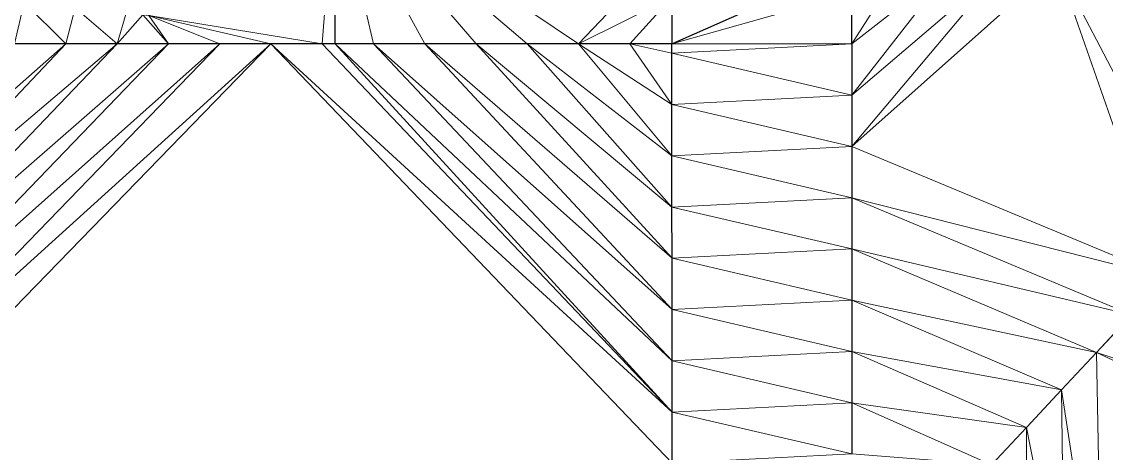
# Model space of a CAD drawing. Header units: metres. Extents: x 246428 to 246884, y 7418966 to 7419490.
# Drawn here: x 246726.88 to 246748.03, y 7419355.31 to 7419363.73 of the extents above; entities that cross this region are included whole.
import ezdxf

# ---------------------------------------------------------------- set-up
doc = ezdxf.new("R2010")
doc.units = ezdxf.units.M
doc.linetypes.add('blank name', pattern=[0])
doc.linetypes.add('HIDDEN', pattern=[9.525, 6.35, -3.175])
doc.layers.add('_12D_UNMAPPED', color=7, linetype='Continuous')
doc.layers.add('GRADELINES', color=250, linetype='HIDDEN', lineweight=25)

msp = doc.modelspace()

# ---------------------------------------------------------------- linework, layer by layer
at = {"layer": '_12D_UNMAPPED', "color": 3, "linetype": 'blank name', "lineweight": 0}
for points in [[(246732.987, 7419366.488, 35.638), (246732.739, 7419363.293, 35.67), (246729.357, 7419363.848, 35.663)], [(246732.991, 7419363.293, 35.67), (246732.739, 7419363.293, 35.67), (246732.987, 7419366.488, 35.638)], [(246732.991, 7419366.49, 35.638), (246732.991, 7419363.293, 35.67), (246732.987, 7419366.488, 35.638)], [(246739.555, 7419365.205, 35.651), (246737.739, 7419363.293, 35.67), (246732.991, 7419366.49, 35.638)], [(246732.991, 7419366.49, 35.638), (246733.739, 7419363.293, 35.67), (246732.991, 7419363.293, 35.67)], [(246734.739, 7419363.293, 35.67), (246733.739, 7419363.293, 35.67), (246732.991, 7419366.49, 35.638)], [(246737.739, 7419363.293, 35.67), (246736.739, 7419363.293, 35.67), (246732.991, 7419366.49, 35.638)], [(246736.739, 7419363.293, 35.67), (246735.739, 7419363.293, 35.67), (246732.991, 7419366.49, 35.638)], [(246735.739, 7419363.293, 35.67), (246734.739, 7419363.293, 35.67), (246732.991, 7419366.49, 35.638)], [(246732.991, 7419366.49, 35.638), (246733.739, 7419363.293, 35.67), (246732.991, 7419366.49, 35.638)], [(246737.739, 7419363.293, 35.67), (246739.555, 7419365.205, 35.651), (246739.556, 7419364.205, 35.661)], [(246739.557, 7419363.293, 35.67), (246739.556, 7419364.205, 35.661), (246743.066, 7419364.852, 35.6)], [(246743.066, 7419364.293, 35.6), (246739.557, 7419363.293, 35.67), (246743.066, 7419364.852, 35.6)], [(246749.206, 7419358.736, 35.484), (246743.066, 7419361.293, 35.6), (246747.066, 7419364.856, 35.521)], [(246743.066, 7419361.293, 35.6), (246746.066, 7419364.855, 35.541), (246747.066, 7419364.856, 35.521)], [(246743.066, 7419362.293, 35.6), (246745.066, 7419364.854, 35.561), (246746.066, 7419364.855, 35.541)], [(246743.066, 7419361.293, 35.6), (246743.066, 7419362.293, 35.6), (246746.066, 7419364.855, 35.541)], [(246743.066, 7419362.293, 35.6), (246743.066, 7419363.293, 35.6), (246745.066, 7419364.854, 35.561)], [(246743.066, 7419363.293, 35.6), (246744.066, 7419364.853, 35.58), (246745.066, 7419364.854, 35.561)], [(246743.066, 7419363.293, 35.6), (246743.066, 7419364.293, 35.6), (246744.066, 7419364.853, 35.58)], [(246747.066, 7419364.856, 35.521), (246748.066, 7419364.858, 35.501), (246749.888, 7419359.467, 35.471)], [(246749.206, 7419358.736, 35.484), (246747.066, 7419364.856, 35.521), (246749.888, 7419359.467, 35.471)], [(246725.931, 7419364.202, 35.574), (246726.925, 7419364.099, 35.6), (246726.739, 7419363.293, 35.67)], [(246738.739, 7419363.293, 35.67), (246737.739, 7419363.293, 35.67), (246739.556, 7419364.205, 35.661)], [(246739.557, 7419363.293, 35.67), (246738.739, 7419363.293, 35.67), (246739.556, 7419364.205, 35.661)], [(246743.066, 7419363.293, 35.6), (246739.557, 7419363.293, 35.67), (246743.066, 7419364.293, 35.6)], [(246726.739, 7419363.293, 35.67), (246726.925, 7419364.099, 35.6), (246727.739, 7419363.293, 35.67)], [(246726.925, 7419364.099, 35.6), (246727.92, 7419363.997, 35.626), (246727.739, 7419363.293, 35.67)], [(246727.92, 7419363.997, 35.626), (246728.739, 7419363.293, 35.67), (246727.739, 7419363.293, 35.67)], [(246727.92, 7419363.997, 35.626), (246728.915, 7419363.894, 35.652), (246728.739, 7419363.293, 35.67)], [(246728.915, 7419363.894, 35.652), (246729.242, 7419363.86, 35.66), (246728.739, 7419363.293, 35.67)], [(246729.242, 7419363.86, 35.66), (246729.739, 7419363.293, 35.67), (246728.739, 7419363.293, 35.67)], [(246729.739, 7419363.293, 35.67), (246729.242, 7419363.86, 35.66), (246729.357, 7419363.848, 35.663)], [(246732.739, 7419363.293, 35.67), (246731.739, 7419363.293, 35.67), (246729.357, 7419363.848, 35.663)], [(246731.739, 7419363.293, 35.67), (246730.739, 7419363.293, 35.67), (246729.357, 7419363.848, 35.663)], [(246730.739, 7419363.293, 35.67), (246729.739, 7419363.293, 35.67), (246729.357, 7419363.848, 35.663)], [(246731.739, 7419363.293, 35.67), (246723.667, 7419355.992, 35.67), (246730.739, 7419363.293, 35.67)], [(246728.739, 7419363.293, 35.67), (246723.667, 7419358.992, 35.67), (246727.739, 7419363.293, 35.67)], [(246723.667, 7419356.992, 35.67), (246723.667, 7419357.992, 35.67), (246729.739, 7419363.293, 35.67)], [(246729.739, 7419363.293, 35.67), (246723.667, 7419357.992, 35.67), (246728.739, 7419363.293, 35.67)], [(246739.566, 7419355.111, 35.67), (246723.667, 7419354.992, 35.67), (246731.739, 7419363.293, 35.67)], [(246723.667, 7419354.992, 35.67), (246723.667, 7419355.992, 35.67), (246731.739, 7419363.293, 35.67)], [(246723.667, 7419355.992, 35.67), (246723.667, 7419356.992, 35.67), (246730.739, 7419363.293, 35.67)], [(246730.739, 7419363.293, 35.67), (246723.667, 7419356.992, 35.67), (246729.739, 7419363.293, 35.67)], [(246723.667, 7419357.992, 35.67), (246723.667, 7419358.992, 35.67), (246728.739, 7419363.293, 35.67)], [(246723.667, 7419358.992, 35.67), (246723.667, 7419359.703, 35.67), (246727.739, 7419363.293, 35.67)], [(246723.667, 7419359.703, 35.67), (246726.739, 7419363.293, 35.67), (246727.739, 7419363.293, 35.67)], [(246739.565, 7419356.111, 35.67), (246739.566, 7419355.111, 35.67), (246731.739, 7419363.293, 35.67)], [(246732.739, 7419363.293, 35.67), (246739.565, 7419356.111, 35.67), (246731.739, 7419363.293, 35.67)], [(246739.565, 7419356.111, 35.67), (246732.739, 7419363.293, 35.67), (246732.991, 7419363.293, 35.67)], [(246733.739, 7419363.293, 35.67), (246739.564, 7419357.111, 35.67), (246732.991, 7419363.293, 35.67)], [(246739.564, 7419357.111, 35.67), (246739.565, 7419356.111, 35.67), (246732.991, 7419363.293, 35.67)], [(246739.563, 7419358.111, 35.67), (246739.564, 7419357.111, 35.67), (246733.739, 7419363.293, 35.67)], [(246734.739, 7419363.293, 35.67), (246739.563, 7419358.111, 35.67), (246733.739, 7419363.293, 35.67)], [(246735.739, 7419363.293, 35.67), (246739.562, 7419359.111, 35.67), (246734.739, 7419363.293, 35.67)], [(246739.562, 7419359.111, 35.67), (246739.563, 7419358.111, 35.67), (246734.739, 7419363.293, 35.67)], [(246736.739, 7419363.293, 35.67), (246739.561, 7419360.111, 35.67), (246735.739, 7419363.293, 35.67)], [(246739.561, 7419360.111, 35.67), (246739.562, 7419359.111, 35.67), (246735.739, 7419363.293, 35.67)], [(246737.739, 7419363.293, 35.67), (246739.56, 7419361.111, 35.67), (246736.739, 7419363.293, 35.67)], [(246739.56, 7419361.111, 35.67), (246739.561, 7419360.111, 35.67), (246736.739, 7419363.293, 35.67)], [(246738.739, 7419363.293, 35.67), (246739.559, 7419362.111, 35.67), (246737.739, 7419363.293, 35.67)], [(246739.559, 7419362.111, 35.67), (246739.56, 7419361.111, 35.67), (246737.739, 7419363.293, 35.67)], [(246739.557, 7419363.111, 35.67), (246739.559, 7419362.111, 35.67), (246738.739, 7419363.293, 35.67)], [(246739.557, 7419363.293, 35.67), (246739.557, 7419363.111, 35.67), (246738.739, 7419363.293, 35.67)], [(246739.557, 7419363.111, 35.67), (246743.066, 7419363.293, 35.6), (246743.066, 7419362.293, 35.6)], [(246739.557, 7419363.111, 35.67), (246739.557, 7419363.293, 35.67), (246743.066, 7419363.293, 35.6)], [(246739.559, 7419362.111, 35.67), (246739.557, 7419363.111, 35.67), (246743.066, 7419362.293, 35.6)], [(246739.559, 7419362.111, 35.67), (246743.066, 7419362.293, 35.6), (246743.066, 7419361.293, 35.6)], [(246739.56, 7419361.111, 35.67), (246739.559, 7419362.111, 35.67), (246743.066, 7419361.293, 35.6)], [(246739.56, 7419361.111, 35.67), (246743.066, 7419361.293, 35.6), (246743.066, 7419360.293, 35.6)], [(246743.066, 7419361.293, 35.6), (246749.206, 7419358.736, 35.484), (246743.066, 7419360.293, 35.6)], [(246739.561, 7419360.111, 35.67), (246739.56, 7419361.111, 35.67), (246743.066, 7419360.293, 35.6)], [(246739.561, 7419360.111, 35.67), (246743.066, 7419360.293, 35.6), (246743.066, 7419359.293, 35.6)], [(246749.206, 7419358.736, 35.484), (246748.523, 7419358.005, 35.497), (246743.066, 7419360.293, 35.6)], [(246743.066, 7419360.293, 35.6), (246748.523, 7419358.005, 35.497), (246743.066, 7419359.293, 35.6)], [(246739.562, 7419359.111, 35.67), (246739.561, 7419360.111, 35.67), (246743.066, 7419359.293, 35.6)], [(246743.066, 7419358.293, 35.6), (246739.562, 7419359.111, 35.67), (246743.066, 7419359.293, 35.6)], [(246743.066, 7419358.293, 35.6), (246739.563, 7419358.111, 35.67), (246739.562, 7419359.111, 35.67)], [(246748.523, 7419358.005, 35.497), (246747.841, 7419357.274, 35.511), (246743.066, 7419359.293, 35.6)], [(246747.841, 7419357.274, 35.511), (246743.066, 7419358.293, 35.6), (246743.066, 7419359.293, 35.6)], [(246739.563, 7419358.111, 35.67), (246743.066, 7419358.293, 35.6), (246743.066, 7419357.293, 35.6)], [(246747.159, 7419356.542, 35.524), (246743.066, 7419358.293, 35.6), (246747.841, 7419357.274, 35.511)], [(246743.066, 7419357.293, 35.6), (246743.066, 7419358.293, 35.6), (246747.159, 7419356.542, 35.524)], [(246739.564, 7419357.111, 35.67), (246739.563, 7419358.111, 35.67), (246743.066, 7419357.293, 35.6)], [(246754.775, 7419355.014, 35.57), (246747.841, 7419357.274, 35.511), (246748.523, 7419358.005, 35.497)], [(246739.564, 7419357.111, 35.67), (246743.066, 7419357.293, 35.6), (246743.066, 7419356.293, 35.6)], [(246743.066, 7419356.293, 35.6), (246743.066, 7419357.293, 35.6), (246746.477, 7419355.811, 35.537)], [(246746.477, 7419355.811, 35.537), (246743.066, 7419357.293, 35.6), (246747.159, 7419356.542, 35.524)], [(246747.954, 7419351.367, 35.637), (246747.159, 7419356.542, 35.524), (246747.841, 7419357.274, 35.511)], [(246754.775, 7419354.014, 35.59), (246747.954, 7419351.367, 35.637), (246747.841, 7419357.274, 35.511)], [(246754.775, 7419355.014, 35.57), (246754.775, 7419354.014, 35.59), (246747.841, 7419357.274, 35.511)], [(246739.565, 7419356.111, 35.67), (246739.564, 7419357.111, 35.67), (246743.066, 7419356.293, 35.6)], [(246747.218, 7419352.043, 35.621), (246746.477, 7419355.811, 35.537), (246747.159, 7419356.542, 35.524)], [(246747.954, 7419351.367, 35.637), (246747.218, 7419352.043, 35.621), (246747.159, 7419356.542, 35.524)], [(246739.565, 7419356.111, 35.67), (246743.066, 7419356.293, 35.6), (246743.066, 7419355.293, 35.6)], [(246745.795, 7419355.08, 35.55), (246743.066, 7419356.293, 35.6), (246746.477, 7419355.811, 35.537)], [(246743.066, 7419355.293, 35.6), (246743.066, 7419356.293, 35.6), (246745.795, 7419355.08, 35.55)], [(246739.566, 7419355.111, 35.67), (246739.565, 7419356.111, 35.67), (246743.066, 7419355.293, 35.6)], [(246746.482, 7419352.72, 35.605), (246745.795, 7419355.08, 35.55), (246746.477, 7419355.811, 35.537)], [(246747.218, 7419352.043, 35.621), (246746.482, 7419352.72, 35.605), (246746.477, 7419355.811, 35.537)]]:
    msp.add_3dface(points, dxfattribs=at)
at = {"layer": 'GRADELINES'}
for points in [[(246739.548, 7419371.205, 35.664), (246739.55, 7419370.205, 35.654), (246739.551, 7419369.205, 35.644), (246739.552, 7419368.205, 35.634), (246739.552, 7419367.549, 35.627), (246739.552, 7419367.549, 35.627), (246739.553, 7419367.205, 35.631), (246739.554, 7419366.205, 35.641), (246739.555, 7419365.205, 35.651), (246739.556, 7419364.205, 35.661), (246739.557, 7419363.293, 35.67)], [(246732.991, 7419363.293, 35.67), (246732.991, 7419366.49, 35.638)], [(246739.557, 7419363.293, 35.67), (246743.066, 7419364.852, 35.6)], [(246743.066, 7419363.293, 35.6), (246743.066, 7419364.293, 35.6), (246743.066, 7419364.852, 35.6)], [(246743.066, 7419352.155, 35.603), (246743.748, 7419352.886, 35.59), (246744.431, 7419353.617, 35.577), (246745.113, 7419354.349, 35.564), (246745.795, 7419355.08, 35.55), (246746.477, 7419355.811, 35.537), (246747.159, 7419356.542, 35.524), (246747.841, 7419357.274, 35.511), (246748.523, 7419358.005, 35.497), (246749.206, 7419358.736, 35.484), (246749.888, 7419359.467, 35.471), (246750.57, 7419360.198, 35.458), (246751.252, 7419360.93, 35.444), (246751.934, 7419361.661, 35.431), (246752.616, 7419362.392, 35.418), (246753.298, 7419363.123, 35.405), (246753.981, 7419363.855, 35.391), (246754.663, 7419364.586, 35.378), (246754.775, 7419364.706, 35.376)], [(246739.566, 7419355.111, 35.67), (246739.565, 7419356.111, 35.67), (246739.564, 7419357.111, 35.67), (246739.563, 7419358.111, 35.67), (246739.562, 7419359.111, 35.67), (246739.561, 7419360.111, 35.67), (246739.56, 7419361.111, 35.67), (246739.559, 7419362.111, 35.67), (246739.557, 7419363.111, 35.67), (246739.557, 7419363.293, 35.67), (246739.557, 7419363.293, 35.67), (246738.739, 7419363.293, 35.67), (246737.739, 7419363.293, 35.67), (246736.739, 7419363.293, 35.67), (246735.739, 7419363.293, 35.67), (246734.739, 7419363.293, 35.67), (246733.739, 7419363.293, 35.67), (246732.739, 7419363.293, 35.67), (246731.739, 7419363.293, 35.67), (246730.739, 7419363.293, 35.67), (246729.739, 7419363.293, 35.67), (246728.739, 7419363.293, 35.67), (246727.739, 7419363.293, 35.67), (246726.739, 7419363.293, 35.67)], [(246743.066, 7419363.293, 35.6), (246743.066, 7419362.293, 35.6), (246743.066, 7419361.293, 35.6), (246743.066, 7419360.293, 35.6), (246743.066, 7419359.293, 35.6), (246743.066, 7419358.293, 35.6), (246743.066, 7419357.293, 35.6), (246743.066, 7419356.293, 35.6), (246743.066, 7419355.293, 35.6)]]:
    msp.add_polyline3d(points, dxfattribs=at)

doc.saveas('drawing.dxf')
